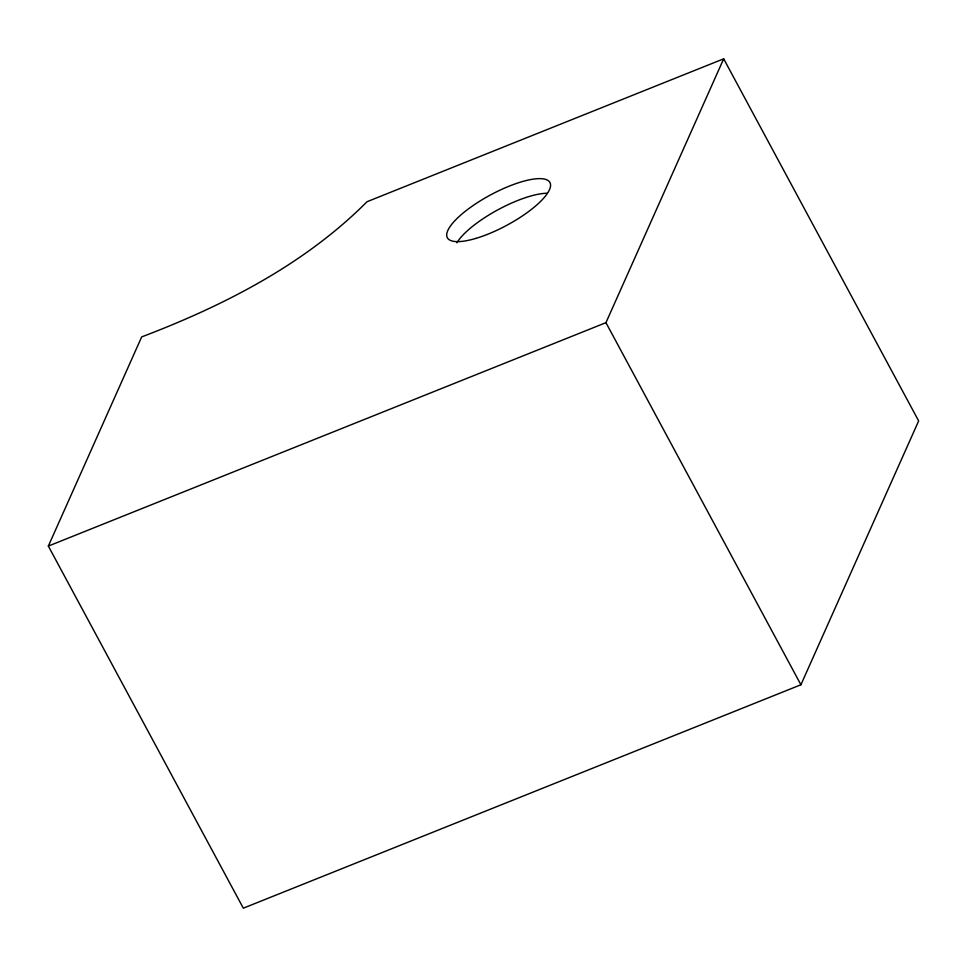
<?xml version="1.0" encoding="UTF-8"?>
<svg xmlns="http://www.w3.org/2000/svg" width="967" height="967" viewBox="0 0 967 967"><rect width="100%" height="100%" fill="white"/><g stroke="black" fill="none" stroke-linecap="round" stroke-linejoin="round"><path stroke-width="1.45" d="M48.35 546.077L141.678 336.915C223.8 305.669 304.448 264.523 367.061 201.704L723.679 58.818L918.65 420.923L800.918 684.769L243.321 908.182L48.35 546.077L605.946 322.664L723.679 58.818M605.946 322.664L800.918 684.769M456.859 242.838A58.25 17.225 -28.3 0 1 496.627 210.492A58.25 17.225 -28.3 0 1 546.851 193.231M475.909 238.39A58.25 17.225 -28.3 0 0 550.441 183.935A58.25 17.225 -28.3 0 0 469.563 208.05A58.25 17.225 -28.3 0 0 475.909 238.39"/></g></svg>
